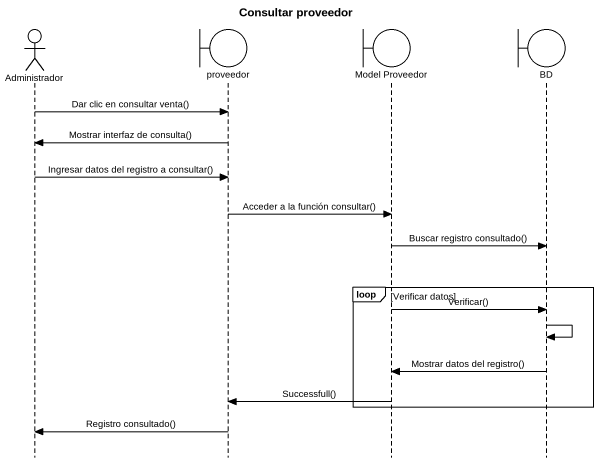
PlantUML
@startuml
title Consultar proveedor
hide footbox
actor Administrador
boundary proveedor
boundary "Model Proveedor" as Model_Proveedor
boundary BD

Administrador -> proveedor : Dar clic en consultar venta()
proveedor -> Administrador : Mostrar interfaz de consulta()
Administrador -> proveedor : Ingresar datos del registro a consultar()
proveedor -> Model_Proveedor : Acceder a la función consultar()
Model_Proveedor -> BD : Buscar registro consultado()
loop Verificar datos
  Model_Proveedor -> BD : Verificar()
  BD -> BD
  BD -> Model_Proveedor : Mostrar datos del registro()
  Model_Proveedor -> proveedor : Successfull()
end
proveedor -> Administrador : Registro consultado()
@enduml
